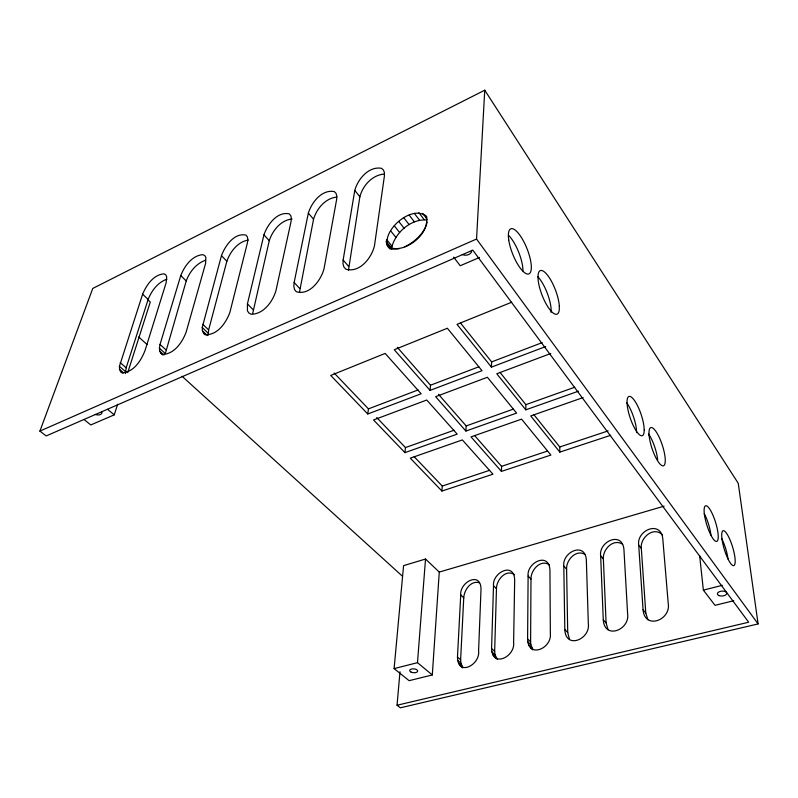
<?xml version="1.0" encoding="UTF-8"?>
<svg xmlns="http://www.w3.org/2000/svg" width="798" height="798" viewBox="0 0 798 798"><rect width="100%" height="100%" fill="white"/><g stroke="black" fill="none" stroke-linecap="round" stroke-linejoin="round"><path stroke-width="1.2" d="M532.934 649.622L530.84 644.704L530.6 641.792L530.989 579.099C530.61 570.231 540.605 558.69 549.503 564.894M425.553 215.251C432.716 232.447 403.449 255.889 387.958 246.462C381.105 230.173 413.713 202.862 427.03 217.206M527.598 638.889L528.116 576.096C526.441 562.7 548.974 551.388 549.942 569.981L550.351 633.802C551.857 648.744 527.837 658.769 527.598 638.889L530.6 641.792M578.39 391.21L525.812 409.823L525.872 404.656L499.997 372.347M501.443 471.389L471.029 436.875L521.573 419.149L550.889 455.06L501.443 471.389L501.583 466.331L474.571 435.499M551.059 312.347L551.139 309.345A23.252 7.312 69 0 0 537.643 276.567M497.314 659.308L495.039 654.759L494.65 651.338L496.466 588.705C496.286 580.136 505.922 568.525 514.62 574.74M491.578 648.505L493.513 585.772C492.047 572.765 514.121 561.263 514.68 579.857L513.613 642.41C515.408 656.594 492.226 668.365 491.578 648.505L494.65 651.338M348.477 270.243L359.868 196.777C362.631 185.824 372.018 175.281 383.668 174.114M545.652 346.581L491.438 367.12L491.638 361.903L460.476 323M343.14 260.008L342.98 263.859L343.898 266.991L345.833 269.175C359.559 273.295 371.778 257.804 374.491 245.644L384.417 175.919L384.417 172.577L383.409 169.974L381.454 168.298C368.726 166.064 357.793 179.141 354.781 190.423L343.14 260.008L348.606 266.392M647.936 619.757L645.772 612.964L641.323 548.416C639.777 537.852 653.752 525.822 662.42 534.889M462.95 667.717L460.905 663.178L460.626 659.766L463.748 597.792C464.127 590.151 470.7 580.226 479.339 582.72M638.709 545.154C636.325 530.471 660.465 519.877 662.759 538.421L668.225 603.458C671.188 620.006 644.834 630.211 643.058 609.802L638.709 545.154L641.323 548.416M457.473 657.023L460.735 594.939C459.419 582.291 480.905 570.7 481.014 589.263L478.591 650.739C480.586 664.644 457.693 677.203 457.473 657.023L460.626 659.766M465.892 431.05L435.628 396.686L487.388 377.274L516.615 413.085L465.892 431.05L466.182 425.923L438.481 394.322M397.035 705.242L400.377 707.806L758.1 623.926L476.546 239.031L484.745 90.194L92.777 288.437L39.9 431.1L46.194 435.937L472.775 250.133L748.684 622.221L397.035 705.242L399.988 671.756M432.297 674.958L439.269 572.066L425.524 559.029L403.579 565.642L394.102 668.604L409.125 680.674L432.297 674.958L417.484 662.669L394.102 668.604M441.922 491.049L410.292 458.172L462.351 439.917L492.945 474.202L441.922 491.049L442.262 486.062L414.172 456.685M608.016 629.622L606.091 622.899L603.368 558.969C602.52 549.453 613.333 538.081 622.63 544.266M600.655 555.797C598.53 541.573 622.081 530.71 623.926 549.283L627.597 613.692C630.24 629.732 604.565 640.225 603.278 619.827L600.655 555.797L603.368 558.969M417.484 662.669L425.524 559.029M299.44 292.407L313.554 219.231C316.587 208.717 325.414 198.143 336.846 197.066M430.072 390.382L394.262 349.733L447.359 328.247L482.012 370.691L430.072 390.382L430.501 385.215L397.284 347.32M294.143 282.462L293.814 286.292L294.522 289.435L296.218 291.659C309.504 295.938 321.005 280.258 324.018 268.776L336.676 199.281L336.836 195.929L336.018 193.306L334.282 191.58C321.903 189.176 311.599 202.413 308.347 213.126L294.143 282.462L299.749 288.567M569.413 639.168L567.727 632.505L566.6 569.193C566.001 560.006 576.385 548.545 585.483 554.75M563.807 566.111C561.912 552.316 584.944 541.204 586.34 559.797L588.326 623.587C590.68 639.138 565.642 649.891 564.814 629.512L563.807 566.111L566.6 569.193M404.955 452.626L373.544 419.967L426.74 400.017L457.184 434.132L404.955 452.626L405.454 447.568L376.716 417.524M252.677 313.544L269.265 240.707C272.517 230.602 280.856 220.019 292.058 219.021M247.43 303.858L247.45 310.831L248.926 313.085L251.28 314.272C263.669 314.113 272.607 301.724 275.918 290.811L291.041 221.595L291.36 218.243L290.721 215.6L289.185 213.824C277.145 211.28 267.4 224.657 263.958 234.841L247.43 303.858L253.136 309.724M367.778 413.982L330.711 375.449L385.155 353.424L421.154 393.763L367.778 413.982L368.447 408.875L334.123 372.995M205.505 260.288C196.208 263.4 189.495 271.988 186.233 280.966L165.326 353.544L159.41 348.137L160.029 344.437L180.767 275.539C184.438 266.163 191.949 255.599 202.732 254.642L204.687 255.53L205.874 257.365L205.605 263.39L186.213 331.908C182.503 341.933 174.672 353.803 163.021 354.432L160.947 353.324L159.72 351.18L159.41 348.137M391.998 246.203L391.638 248.308L386.292 241.684L386.651 239.59L391.998 246.203C396.297 231.749 411.429 218.552 426.99 220.058M208.178 335.29L208.637 329.923L226.861 261.265C230.203 251.749 237.754 241.684 248.268 240.088M202.243 327.469L221.465 255.629C225.066 245.944 234.333 232.437 246.033 235.121L247.38 236.926L247.849 239.59L247.4 242.941L229.834 312.557C226.053 322.691 217.565 335.26 205.505 334.631L203.51 333.205L202.403 330.761L202.243 327.469L208.069 333.095M125.505 373.544L126.154 367.808L148.159 299.42C151.53 290.761 157.874 282.243 166.962 279.19M119.431 366.312L142.613 294.193C146.383 285.235 153.425 274.672 163.929 273.824L165.695 274.751L166.702 276.627L166.164 282.672L145.116 350.262C141.396 360.048 133.944 372.187 122.423 372.736L120.568 371.559L119.55 369.364L119.431 366.312L125.406 371.509M427.179 222.014C424.546 233.365 414.93 241.754 404.865 246.791M84.099 419.568L90.792 424.945L114.254 414.84L117.625 404.277M127.75 372.586L150.283 302.023L147.65 299.529M39.9 431.1L476.546 239.031M479.538 257.435L460.217 265.754L453.643 257.126M511.638 302.243L457.015 324.347L491.438 367.12M368.447 408.875L418.152 389.923M430.501 385.215L478.8 366.801M491.638 361.903L542.181 342.631M550.77 353.504L496.775 373.753L525.812 409.823M405.454 447.568L454.032 430.262M466.182 425.923L513.264 409.145M525.872 404.656L574.75 387.23M583.109 397.574L530.73 415.938L559.837 452.107L610.739 435.289M442.262 486.062L489.563 470.331M501.583 466.331L547.328 451.119M533.822 414.581L559.767 446.98L608.116 430.9M439.269 572.066L664.096 506.151M699.656 555.777L703.367 590.121L722.3 585.323M733.711 600.724L715.028 605.333L703.367 590.121M398.97 248.786L392.207 249.156L388.965 247.739L386.95 245.186L386.292 241.684M107.59 409.334L114.254 414.84M120.568 371.559L122.293 373.045M460.316 665.751L462.69 667.806M119.55 369.364L123.84 373.085M458.71 663.407L461.872 666.15M457.743 660.425L460.905 663.178M120.189 362.611L126.154 367.808M138.732 336.975L147.032 344.497M182.074 376.287L402.441 576.216M160.947 353.324L162.642 354.871M494.8 657.273L496.346 658.679M491.947 651.946L495.039 654.759M159.72 351.18L163.959 355.04M493.044 654.939L496.137 657.751M160.029 344.437L165.924 349.833M142.613 294.193L148.159 299.42M460.735 594.939L463.748 597.792M202.403 330.761L207.41 335.579M528.815 644.993L531.827 647.886M203.51 333.205L205.186 334.811M530.48 647.587L532.745 649.762M527.837 641.801L530.84 644.704M202.832 324.297L208.637 329.923M180.767 275.539L186.233 280.966M493.513 585.772L496.466 588.705M564.814 629.512L567.727 632.505M221.465 255.629L226.861 261.265M528.116 576.096L530.989 579.099M603.278 619.827L606.091 622.899M263.958 234.841L269.265 240.707M643.058 609.802L645.772 612.964M308.347 213.126L313.554 219.231M386.621 243.43L391.219 249.106M387.718 246.133L390.023 248.976M354.781 190.423L359.868 196.777M390.551 230.712L395.838 237.345M394.362 225.874L399.618 232.527M398.88 221.585L404.117 228.268M403.928 217.914L409.145 224.617M409.184 215.111L414.381 221.844M414.292 213.345L419.479 220.108M418.93 212.767L424.107 219.56M422.77 213.405L427.209 219.251M484.745 90.194L738.25 483.299L758.1 623.926M636.605 432.576L636.335 428.566A20.658 5.855 71.3 0 0 626.56 402.621M559.767 446.98L559.837 452.107M721.921 539.009A18.194 4.399 73 0 1 728.015 559.049M648.485 433.813A20.06 5.506 71.7 0 1 657.692 460.256M704.285 513.683A18.633 4.658 72.8 0 1 710.958 535.079M508.964 235.699A24.199 7.8 68.1 0 1 522.949 270.971M101.795 411.559A5.596 3.312 17.1 0 1 95.162 414.451M471.827 250.363A6.444 5.007 3.2 0 1 462.232 254.542M559.328 306.113L559.248 310.033A23.341 7.172 69 0 1 548.256 307.4A23.341 7.172 69 0 1 538.012 278.243L538.161 274.342A23.341 7.172 69 0 1 549.144 277.425A23.341 7.172 69 0 1 559.328 306.113M644.215 430.082L643.926 426.062A20.718 5.736 71.3 0 0 634.6 400.676A20.718 5.736 71.3 0 0 627.029 401.733L627.278 405.773A20.718 5.736 71.3 0 0 636.674 431.538A20.718 5.736 71.3 0 0 644.215 430.082M719.098 595.627A4.728 2.464 -4.2 0 0 726.749 593.722A4.728 2.464 -4.2 0 0 720.454 591.338A4.728 2.464 -4.2 0 0 719.098 595.627M722.01 539.179A18.244 4.309 73 0 0 733.402 565.662A18.244 4.309 73 0 0 729.941 539.687A18.244 4.309 73 0 0 722.01 539.179M411.01 672.056A4.01 1.935 4.5 0 0 417.613 671.437A4.01 1.935 4.5 0 0 412.506 668.864A4.01 1.935 4.5 0 0 411.01 672.056M649.123 435.509A20.12 5.396 71.7 0 0 662.38 465.773A20.12 5.396 71.7 0 0 659.876 438.77A20.12 5.396 71.7 0 0 649.123 435.509M704.365 514.082A18.683 4.569 72.7 0 0 716.195 541.473A18.683 4.569 72.7 0 0 712.943 515.199A18.683 4.569 72.7 0 0 704.365 514.082M508.745 240.048A24.289 7.651 68.2 0 0 527.927 274.093A24.289 7.651 68.2 0 0 522.87 239.939A24.289 7.651 68.2 0 0 508.745 240.048"/></g></svg>
